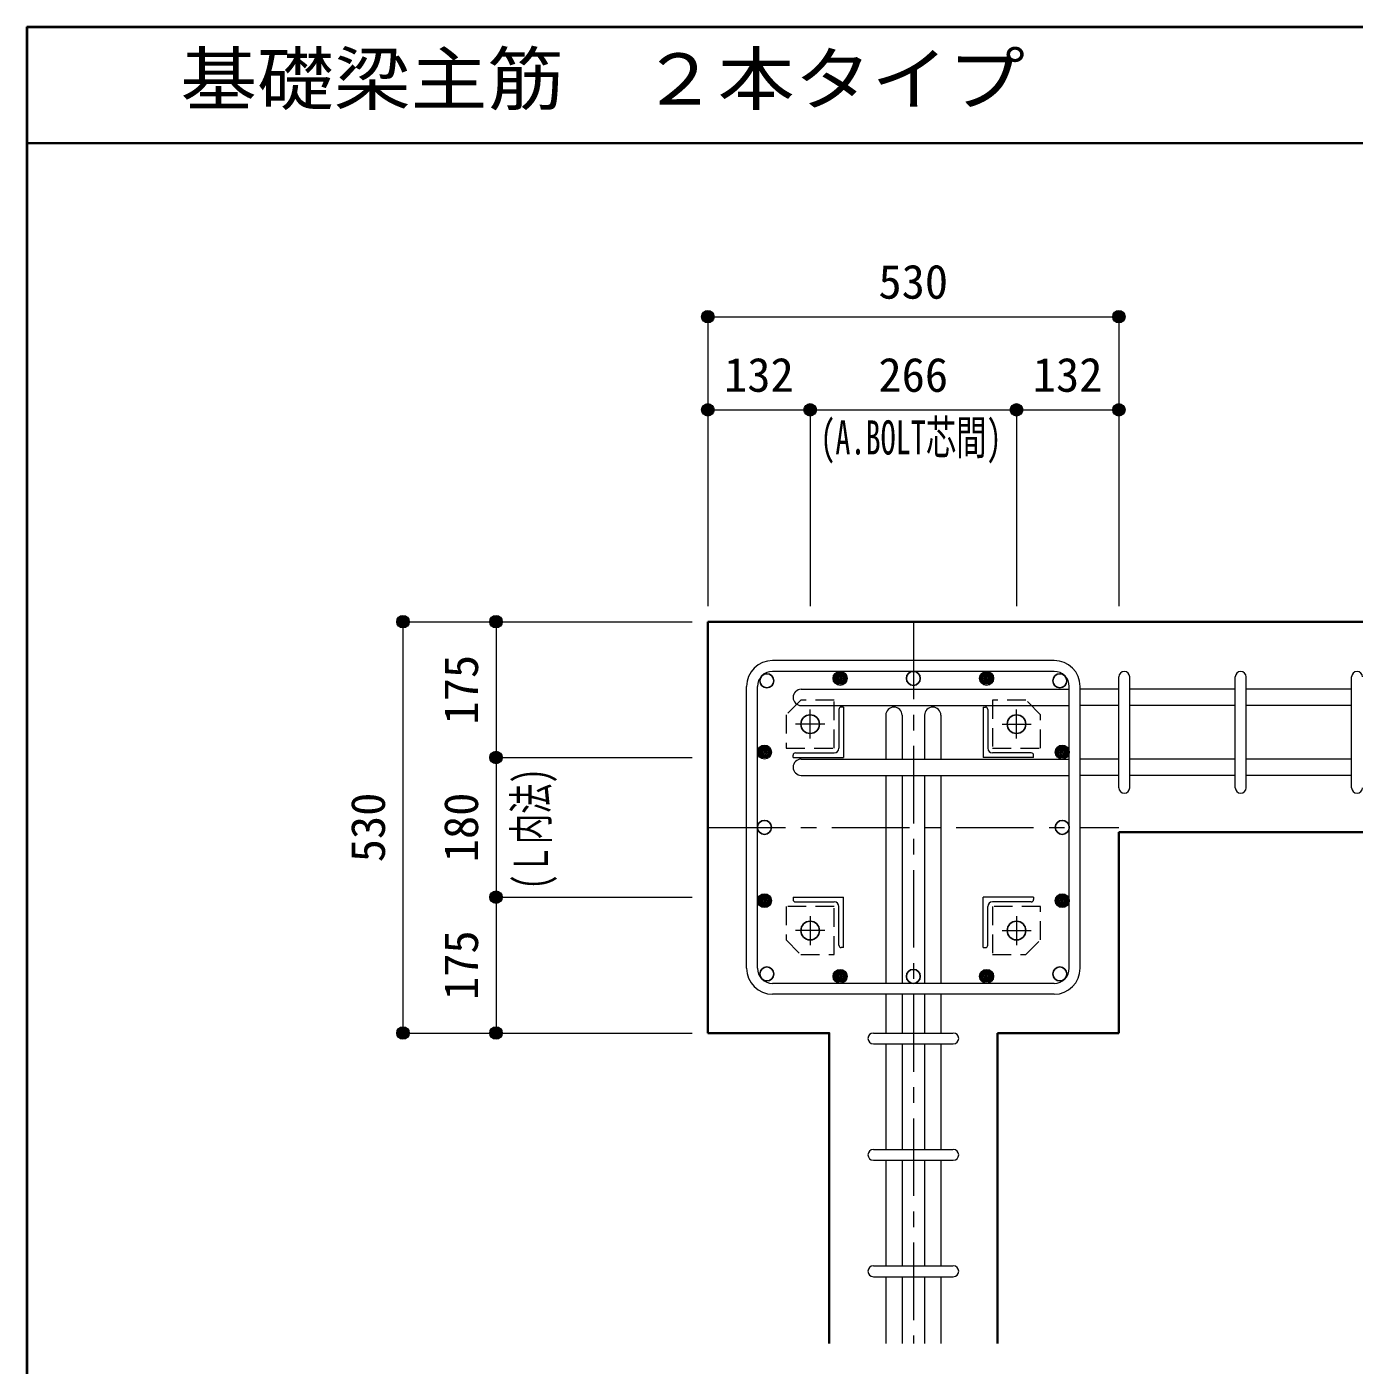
# Model space of a CAD drawing. Units: millimetres at full size, sheet at 1:20. Extents: x -3982 to 3969, y -2797 to 2801.
# Drawn here: x -3982 to -2270, y 1076 to 2801 of the extents above; entities that cross this region are included whole.
import ezdxf
from ezdxf.enums import TextEntityAlignment as Align

# ---------------------------------------------------------------- set-up
doc = ezdxf.new("R2010")
doc.units = ezdxf.units.MM
doc.header["$LTSCALE"] = 20
doc.header["$PDMODE"] = 32
doc.header["$PDSIZE"] = 12
doc.linetypes.add('CHAIN1', pattern=[8, 5, -1, 1, -1])
doc.linetypes.add('DASHED1', pattern=[1.8, 1.2, -0.6])
for name, color, linetype, lineweight in [('6-1_躯体線', 2, 'Continuous', 35), ('6-2_A.Bolt_', 4, 'Continuous', 9), ('6-3_柱型主筋', 4, 'Continuous', 9), ('6-4_フープ', 7, 'Continuous', 18), ('6-5_梁主筋', 7, 'Continuous', 18), ('6-6_S.T.P.', 7, 'Continuous', 18), ('6-7_文字', 7, 'Continuous', 18), ('6-9', 4, 'DASHED1', 9), ('6-D_寸法', 4, 'Continuous', 9), ('F-0_枠', 6, 'Continuous', 40)]:
    doc.layers.add(name, color=color, linetype=linetype, lineweight=lineweight)
doc.styles.add('ＭＳ ゴシック', font='')
doc.styles.get('ＭＳ ゴシック').set_extended_font_data('MS Gothic')

msp = doc.modelspace()

# ---------------------------------------------------------------- linework, layer by layer
at = {"layer": '6-1_躯体線'}
for p, q in [((-3103.87, 1504.12), (-3103.87, 2034.12)), ((-2173.87, 2034.12), (-3103.87, 2034.12)), ((-2573.87, 1504.12), (-2573.87, 1763.12)), ((-2173.87, 1763.12), (-2573.87, 1763.12)), ((-2573.87, 1504.12), (-2730.37, 1504.12)), ((-2730.37, 1104.12), (-2730.37, 1504.12))]:
    msp.add_line(p, q, dxfattribs=at)
msp.add_lwpolyline([(-2947.37, 1104.12), (-2947.37, 1504.12), (-3103.87, 1504.12)], dxfattribs=at)
at = {"layer": '6-2_A.Bolt_', "linetype": 'CHAIN1'}
for p, q in [((-2971.87, 1883.42), (-2971.87, 1920.92)), ((-2705.87, 1883.42), (-2705.87, 1920.92)), ((-2953.17, 1902.12), (-2990.67, 1902.12)), ((-2724.57, 1902.12), (-2687.07, 1902.12)), ((-2971.87, 1654.82), (-2971.87, 1617.32)), ((-2705.87, 1654.82), (-2705.87, 1617.32)), ((-2953.17, 1636.12), (-2990.67, 1636.12)), ((-2724.57, 1636.12), (-2687.07, 1636.12))]:
    msp.add_line(p, q, dxfattribs=at)
at = {"layer": '6-2_A.Bolt_'}
for p, q in [((-2934.87, 1921.12), (-2934.87, 1871.12)), ((-2928.87, 1924.12), (-2931.87, 1924.12)), ((-2928.87, 1924.12), (-2928.87, 1859.12)), ((-2748.87, 1924.12), (-2745.87, 1924.12)), ((-2748.87, 1924.12), (-2748.87, 1859.12)), ((-2742.87, 1921.12), (-2742.87, 1871.12)), ((-2990.87, 1865.12), (-2940.87, 1865.12)), ((-2686.87, 1865.12), (-2736.87, 1865.12)), ((-2993.87, 1859.12), (-2993.87, 1862.12)), ((-2993.87, 1859.12), (-2928.87, 1859.12)), ((-2683.87, 1859.12), (-2748.87, 1859.12)), ((-2683.87, 1859.12), (-2683.87, 1862.12)), ((-2993.87, 1679.12), (-2928.87, 1679.12)), ((-2993.87, 1679.12), (-2993.87, 1676.12)), ((-2990.87, 1673.12), (-2940.87, 1673.12)), ((-2928.87, 1614.12), (-2928.87, 1679.12)), ((-2748.87, 1614.12), (-2748.87, 1679.12)), ((-2683.87, 1679.12), (-2748.87, 1679.12)), ((-2686.87, 1673.12), (-2736.87, 1673.12)), ((-2683.87, 1679.12), (-2683.87, 1676.12)), ((-2934.87, 1617.12), (-2934.87, 1667.12)), ((-2742.87, 1617.12), (-2742.87, 1667.12)), ((-2928.87, 1614.12), (-2931.87, 1614.12)), ((-2748.87, 1614.12), (-2745.87, 1614.12))]:
    msp.add_line(p, q, dxfattribs=at)
at = {"layer": '6-2_A.Bolt_', "color": 3, "lineweight": 25}
for centre in [(-2971.87, 1902.12), (-2705.87, 1902.12), (-2971.87, 1636.12), (-2705.87, 1636.12)]:
    msp.add_circle(centre, 12, dxfattribs=at)
at = {"layer": '6-2_A.Bolt_'}
for centre, radius, start, end in [((-2931.87, 1921.12), 3, 90, 180), ((-2745.87, 1921.12), 3, 0, 90), ((-2990.87, 1862.12), 3, 90, 180), ((-2940.87, 1871.12), 6, 270, 0), ((-2736.87, 1871.12), 6, 180, 270), ((-2686.87, 1862.12), 3, 0, 90), ((-2990.87, 1676.12), 3, 180, 270), ((-2940.87, 1667.12), 6, 0, 90), ((-2736.87, 1667.12), 6, 90, 180), ((-2686.87, 1676.12), 3, 270, 0), ((-2931.87, 1617.12), 3, 180, 270), ((-2745.87, 1617.12), 3, 270, 0)]:
    msp.add_arc(centre, radius, start, end, dxfattribs=at)
at = {"layer": '6-3_柱型主筋', "color": 3, "lineweight": 25}
for centre in [(-3027.79, 1958.05), (-2838.87, 1961.12), (-2649.94, 1958.05), (-3030.87, 1769.12), (-2646.87, 1769.12), (-3027.79, 1580.2), (-2649.94, 1580.2), (-2838.87, 1577.12)]:
    msp.add_circle(centre, 9, dxfattribs=at)
at = {"layer": '6-3_柱型主筋'}
for centre, radius in [((-2933.33, 1961.12), 9), ((-2933.33, 1961.12), 7.6), ((-2933.33, 1961.12), 6.2), ((-2744.4, 1961.12), 9), ((-2744.4, 1961.12), 7.6), ((-2744.4, 1961.12), 6.2), ((-2933.33, 1961.12), 4.8), ((-2933.33, 1961.12), 3.4), ((-2933.33, 1961.12), 2), ((-2933.33, 1961.12), 0.6), ((-2744.4, 1961.12), 4.8), ((-2744.4, 1961.12), 3.4), ((-2744.4, 1961.12), 2), ((-2744.4, 1961.12), 0.6), ((-3030.87, 1866.12), 9), ((-3030.87, 1866.12), 7.6), ((-3030.87, 1866.12), 6.2), ((-3030.87, 1866.12), 4.8), ((-3030.87, 1866.12), 3.4), ((-3030.87, 1866.12), 2), ((-3030.87, 1866.12), 0.6), ((-2646.87, 1866.12), 9), ((-2646.87, 1866.12), 7.6), ((-2646.87, 1866.12), 6.2), ((-2646.87, 1866.12), 4.8), ((-2646.87, 1866.12), 3.4), ((-2646.87, 1866.12), 2), ((-2646.87, 1866.12), 0.6), ((-3030.87, 1674.66), 9), ((-3030.87, 1674.66), 7.6), ((-3030.87, 1674.66), 6.2), ((-3030.87, 1674.66), 4.8), ((-3030.87, 1674.66), 3.4), ((-3030.87, 1674.66), 2), ((-3030.87, 1674.66), 0.6), ((-2646.87, 1674.66), 9), ((-2646.87, 1674.66), 7.6), ((-2646.87, 1674.66), 6.2), ((-2646.87, 1674.66), 4.8), ((-2646.87, 1674.66), 3.4), ((-2646.87, 1674.66), 2), ((-2646.87, 1674.66), 0.6), ((-2933.33, 1577.12), 9), ((-2933.33, 1577.12), 7.6), ((-2933.33, 1577.12), 6.2), ((-2933.33, 1577.12), 4.8), ((-2933.33, 1577.12), 3.4), ((-2933.33, 1577.12), 2), ((-2933.33, 1577.12), 0.6), ((-2744.4, 1577.12), 9), ((-2744.4, 1577.12), 7.6), ((-2744.4, 1577.12), 6.2), ((-2744.4, 1577.12), 4.8), ((-2744.4, 1577.12), 3.4), ((-2744.4, 1577.12), 2), ((-2744.4, 1577.12), 0.6)]:
    msp.add_circle(centre, radius, dxfattribs=at)
at = {"layer": '6-4_フープ'}
for p, q in [((-2657.37, 1984.12), (-3020.37, 1984.12)), ((-2657.37, 1970.12), (-3020.37, 1970.12)), ((-3053.87, 1587.62), (-3053.87, 1950.62)), ((-3039.87, 1587.62), (-3039.87, 1950.62)), ((-2637.87, 1587.62), (-2637.87, 1950.62)), ((-2623.87, 1587.62), (-2623.87, 1950.62)), ((-2657.37, 1568.12), (-3020.37, 1568.12)), ((-2657.37, 1554.12), (-3020.37, 1554.12))]:
    msp.add_line(p, q, dxfattribs=at)
for centre, radius, start, end in [((-3020.37, 1950.62), 33.5, 90, 180), ((-2657.37, 1950.62), 33.5, 0, 90), ((-3020.37, 1950.62), 19.5, 90, 180), ((-2657.37, 1950.62), 19.5, 0, 90), ((-3020.37, 1587.62), 33.5, 180, 270), ((-3020.37, 1587.62), 19.5, 180, 270), ((-2657.37, 1587.62), 19.5, 270, 0), ((-2657.37, 1587.62), 33.5, 270, 0)]:
    msp.add_arc(centre, radius, start, end, dxfattribs=at)
at = {"layer": '6-5_梁主筋'}
for p, q in [((-2983.37, 1947.05), (-2637.87, 1947.05)), ((-2573.87, 1947.05), (-2623.87, 1947.05)), ((-2423.87, 1947.05), (-2559.87, 1947.05)), ((-2273.87, 1947.05), (-2409.87, 1947.05)), ((-2983.37, 1926.05), (-2637.87, 1926.05)), ((-2573.87, 1926.05), (-2623.87, 1926.05)), ((-2423.87, 1926.05), (-2559.87, 1926.05)), ((-2273.87, 1926.05), (-2409.87, 1926.05)), ((-2874.37, 1913.62), (-2874.37, 1857.12)), ((-2853.37, 1913.62), (-2853.37, 1857.12)), ((-2824.37, 1913.62), (-2824.37, 1857.12)), ((-2803.37, 1913.62), (-2803.37, 1857.12)), ((-2983.37, 1857.12), (-2637.87, 1857.12)), ((-2573.87, 1857.12), (-2623.87, 1857.12)), ((-2423.87, 1857.12), (-2559.87, 1857.12)), ((-2273.87, 1857.12), (-2409.87, 1857.12)), ((-2983.37, 1836.12), (-2637.87, 1836.12)), ((-2874.37, 1836.12), (-2874.37, 1568.12)), ((-2853.37, 1836.12), (-2853.37, 1568.12)), ((-2824.37, 1836.12), (-2824.37, 1568.12)), ((-2803.37, 1836.12), (-2803.37, 1568.12)), ((-2573.87, 1836.12), (-2623.87, 1836.12)), ((-2423.87, 1836.12), (-2559.87, 1836.12)), ((-2273.87, 1836.12), (-2409.87, 1836.12)), ((-2874.37, 1554.12), (-2874.37, 1504.12)), ((-2853.37, 1554.12), (-2853.37, 1504.12)), ((-2824.37, 1554.12), (-2824.37, 1504.12)), ((-2803.37, 1554.12), (-2803.37, 1504.12)), ((-2874.37, 1490.12), (-2874.37, 1354.12)), ((-2853.37, 1490.12), (-2853.37, 1354.12)), ((-2824.37, 1490.12), (-2824.37, 1354.12)), ((-2803.37, 1490.12), (-2803.37, 1354.12)), ((-2874.37, 1340.12), (-2874.37, 1204.12)), ((-2853.37, 1340.12), (-2853.37, 1204.12)), ((-2824.37, 1340.12), (-2824.37, 1204.12)), ((-2803.37, 1340.12), (-2803.37, 1204.12)), ((-2874.37, 1190.12), (-2874.37, 1104.12)), ((-2853.37, 1190.12), (-2853.37, 1104.12)), ((-2824.37, 1190.12), (-2824.37, 1104.12)), ((-2803.37, 1190.12), (-2803.37, 1104.12))]:
    msp.add_line(p, q, dxfattribs=at)
for centre, start, end in [((-2983.37, 1936.55), 90, 180), ((-2983.37, 1936.55), 180, 270), ((-2863.87, 1913.62), 90, 180), ((-2863.87, 1913.62), 0, 90), ((-2813.87, 1913.62), 90, 180), ((-2813.87, 1913.62), 0, 90), ((-2983.37, 1846.62), 90, 180), ((-2983.37, 1846.62), 180, 270)]:
    msp.add_arc(centre, 10.5, start, end, dxfattribs=at)
at = {"layer": '6-6_S.T.P.'}
for p, q in [((-2573.87, 1820.12), (-2573.87, 1963.05)), ((-2573.87, 1820.12), (-2573.87, 1962.66)), ((-2573.87, 1820.12), (-2573.87, 1962.66)), ((-2573.87, 1820.12), (-2573.87, 1962.66)), ((-2559.87, 1820.12), (-2559.87, 1963.05)), ((-2559.87, 1820.12), (-2559.87, 1962.66)), ((-2559.87, 1820.12), (-2559.87, 1962.66)), ((-2559.87, 1820.12), (-2559.87, 1962.66)), ((-2423.87, 1820.12), (-2423.87, 1963.05)), ((-2409.87, 1820.12), (-2409.87, 1963.05)), ((-2273.87, 1820.12), (-2273.87, 1963.05)), ((-2890.37, 1504.12), (-2787.76, 1504.12)), ((-2890.37, 1490.12), (-2787.76, 1490.12)), ((-2890.37, 1354.12), (-2787.76, 1354.12)), ((-2890.37, 1340.12), (-2787.76, 1340.12)), ((-2890.37, 1204.12), (-2787.76, 1204.12)), ((-2890.37, 1190.12), (-2787.76, 1190.12))]:
    msp.add_line(p, q, dxfattribs=at)
for centre, start, end in [((-2566.87, 1963.05), 0, 180), ((-2566.87, 1963.05), 0, 180), ((-2566.87, 1963.05), 0, 180), ((-2566.87, 1963.05), 0, 180), ((-2416.87, 1963.05), 0, 180), ((-2266.87, 1963.05), 0, 180), ((-2566.87, 1820.12), 180, 0), ((-2566.87, 1820.12), 180, 0), ((-2566.87, 1820.12), 180, 0), ((-2566.87, 1820.12), 180, 0), ((-2416.87, 1820.12), 180, 0), ((-2266.87, 1820.12), 180, 0), ((-2890.37, 1497.12), 90, 270), ((-2890.37, 1497.12), 90, 270), ((-2890.37, 1497.12), 90, 270), ((-2890.37, 1497.12), 90, 270), ((-2787.37, 1497.12), 270, 90), ((-2787.37, 1497.12), 270, 90), ((-2787.37, 1497.12), 270, 90), ((-2787.37, 1497.12), 270, 90), ((-2890.37, 1347.12), 90, 270), ((-2787.37, 1347.12), 270, 90), ((-2890.37, 1197.12), 90, 270), ((-2787.37, 1197.12), 270, 90)]:
    msp.add_arc(centre, 7, start, end, dxfattribs=at)
at = {"layer": '6-9'}
for points in [[(-2940.87, 1933.12), (-2983.87, 1933.12), (-3002.87, 1914.12), (-3002.87, 1871.12), (-2940.87, 1871.12)], [(-2674.87, 1871.12), (-2674.87, 1914.12), (-2693.87, 1933.12), (-2736.87, 1933.12), (-2736.87, 1871.12)], [(-3002.87, 1667.12), (-3002.87, 1624.12), (-2983.87, 1605.12), (-2940.87, 1605.12), (-2940.87, 1667.12)], [(-2736.87, 1605.12), (-2693.87, 1605.12), (-2674.87, 1624.12), (-2674.87, 1667.12), (-2736.87, 1667.12)]]:
    msp.add_lwpolyline(points, close=True, dxfattribs=at)
at = {"layer": '6-D_寸法'}
for p, q in [((-3103.87, 2427.15), (-2573.87, 2427.15)), ((-2573.87, 2427.15), (-2573.87, 2307.15)), ((-3103.87, 2307.15), (-2971.87, 2307.15)), ((-2971.87, 2307.15), (-2971.87, 2054.12)), ((-2971.87, 2307.15), (-2705.87, 2307.15)), ((-2705.87, 2307.15), (-2705.87, 2054.12)), ((-2705.87, 2307.15), (-2573.87, 2307.15)), ((-2573.87, 2307.15), (-2573.87, 2054.12)), ((-3496.89, 2034.12), (-3376.89, 2034.12)), ((-3496.89, 2034.12), (-3496.89, 1504.12)), ((-3376.89, 2034.12), (-3123.87, 2034.12)), ((-3376.89, 2034.12), (-3376.89, 1859.12)), ((-3376.89, 1859.12), (-3123.87, 1859.12)), ((-3376.89, 1859.12), (-3376.89, 1679.12)), ((-3376.89, 1679.12), (-3123.87, 1679.12)), ((-3376.89, 1679.12), (-3376.89, 1504.12))]:
    msp.add_line(p, q, dxfattribs=at)
at = {"layer": '6-D_寸法', "linetype": 'CHAIN1'}
for p, q in [((-2838.87, 2034.12), (-2838.87, 1104.12)), ((-3103.87, 1769.12), (-2573.87, 1769.12))]:
    msp.add_line(p, q, dxfattribs=at)
at = {"layer": '6-D_寸法'}
for points in [[(-3103.87, 2427.15), (-3103.87, 2307.15), (-3103.87, 2054.12)], [(-3496.89, 1504.12), (-3376.89, 1504.12), (-3123.87, 1504.12)]]:
    msp.add_lwpolyline(points, dxfattribs=at)
for centre, radius in [((-3103.87, 2427.15), 8), ((-3103.87, 2427.15), 7.2), ((-3103.87, 2427.15), 6.4), ((-3103.87, 2427.15), 5.6), ((-3103.87, 2427.15), 4.8), ((-2573.87, 2427.15), 8), ((-2573.87, 2427.15), 7.2), ((-2573.87, 2427.15), 6.4), ((-2573.87, 2427.15), 5.6), ((-2573.87, 2427.15), 4.8), ((-3103.87, 2427.15), 4), ((-3103.87, 2427.15), 3.2), ((-3103.87, 2427.15), 2.4), ((-3103.87, 2427.15), 1.6), ((-3103.87, 2427.15), 0.8), ((-2573.87, 2427.15), 4), ((-2573.87, 2427.15), 3.2), ((-2573.87, 2427.15), 2.4), ((-2573.87, 2427.15), 1.6), ((-2573.87, 2427.15), 0.8), ((-3103.87, 2307.15), 8), ((-3103.87, 2307.15), 7.2), ((-3103.87, 2307.15), 6.4), ((-3103.87, 2307.15), 5.6), ((-3103.87, 2307.15), 4.8), ((-2971.87, 2307.15), 8), ((-2971.87, 2307.15), 7.2), ((-2971.87, 2307.15), 6.4), ((-2971.87, 2307.15), 5.6), ((-2971.87, 2307.15), 4.8), ((-2705.87, 2307.15), 8), ((-2705.87, 2307.15), 7.2), ((-2705.87, 2307.15), 6.4), ((-2705.87, 2307.15), 5.6), ((-2705.87, 2307.15), 4.8), ((-2573.87, 2307.15), 8), ((-2573.87, 2307.15), 7.2), ((-2573.87, 2307.15), 6.4), ((-2573.87, 2307.15), 5.6), ((-2573.87, 2307.15), 4.8), ((-3103.87, 2307.15), 4), ((-3103.87, 2307.15), 3.2), ((-3103.87, 2307.15), 2.4), ((-3103.87, 2307.15), 1.6), ((-3103.87, 2307.15), 0.8), ((-2971.87, 2307.15), 4), ((-2971.87, 2307.15), 3.2), ((-2971.87, 2307.15), 2.4), ((-2971.87, 2307.15), 1.6), ((-2971.87, 2307.15), 0.8), ((-2705.87, 2307.15), 4), ((-2705.87, 2307.15), 3.2), ((-2705.87, 2307.15), 2.4), ((-2705.87, 2307.15), 1.6), ((-2705.87, 2307.15), 0.8), ((-2573.87, 2307.15), 4), ((-2573.87, 2307.15), 3.2), ((-2573.87, 2307.15), 2.4), ((-2573.87, 2307.15), 1.6), ((-2573.87, 2307.15), 0.8), ((-3496.89, 2034.12), 8), ((-3496.89, 2034.12), 7.2), ((-3496.89, 2034.12), 6.4), ((-3496.89, 2034.12), 5.6), ((-3496.89, 2034.12), 4.8), ((-3496.89, 2034.12), 4), ((-3496.89, 2034.12), 3.2), ((-3496.89, 2034.12), 2.4), ((-3496.89, 2034.12), 1.6), ((-3376.89, 2034.12), 8), ((-3376.89, 2034.12), 7.2), ((-3376.89, 2034.12), 6.4), ((-3376.89, 2034.12), 5.6), ((-3376.89, 2034.12), 4.8), ((-3376.89, 2034.12), 4), ((-3376.89, 2034.12), 3.2), ((-3376.89, 2034.12), 2.4), ((-3376.89, 2034.12), 1.6), ((-3496.89, 2034.12), 0.8), ((-3376.89, 2034.12), 0.8), ((-3376.89, 1859.12), 8), ((-3376.89, 1859.12), 7.2), ((-3376.89, 1859.12), 6.4), ((-3376.89, 1859.12), 5.6), ((-3376.89, 1859.12), 4.8), ((-3376.89, 1859.12), 4), ((-3376.89, 1859.12), 3.2), ((-3376.89, 1859.12), 2.4), ((-3376.89, 1859.12), 1.6), ((-3376.89, 1859.12), 0.8), ((-3376.89, 1679.12), 8), ((-3376.89, 1679.12), 7.2), ((-3376.89, 1679.12), 6.4), ((-3376.89, 1679.12), 5.6), ((-3376.89, 1679.12), 4.8), ((-3376.89, 1679.12), 4), ((-3376.89, 1679.12), 3.2), ((-3376.89, 1679.12), 2.4), ((-3376.89, 1679.12), 1.6), ((-3376.89, 1679.12), 0.8), ((-3496.89, 1504.12), 8), ((-3496.89, 1504.12), 7.2), ((-3496.89, 1504.12), 6.4), ((-3496.89, 1504.12), 5.6), ((-3496.89, 1504.12), 4.8), ((-3496.89, 1504.12), 4), ((-3496.89, 1504.12), 3.2), ((-3496.89, 1504.12), 2.4), ((-3496.89, 1504.12), 1.6), ((-3496.89, 1504.12), 0.8), ((-3376.89, 1504.12), 8), ((-3376.89, 1504.12), 7.2), ((-3376.89, 1504.12), 6.4), ((-3376.89, 1504.12), 5.6), ((-3376.89, 1504.12), 4.8), ((-3376.89, 1504.12), 4), ((-3376.89, 1504.12), 3.2), ((-3376.89, 1504.12), 2.4), ((-3376.89, 1504.12), 1.6), ((-3376.89, 1504.12), 0.8)]:
    msp.add_circle(centre, radius, dxfattribs=at)
at = {"layer": '6-D_寸法', "color": 7}
for p in [(-3103.87, 2427.15), (-2573.87, 2427.15), (-3103.87, 2307.15), (-2971.87, 2307.15), (-2705.87, 2307.15), (-2573.87, 2307.15), (-3496.89, 2034.12), (-3376.89, 2034.12), (-3376.89, 1859.12), (-3376.89, 1679.12), (-3496.89, 1504.12), (-3376.89, 1504.12)]:
    msp.add_point(p, dxfattribs=at)
at = {"layer": 'F-0_枠'}
for q in [(3969.4, 2800.77), (-3981.92, -2796.83)]:
    msp.add_line((-3981.92, 2800.77), q, dxfattribs=at)
at = {"layer": 'F-0_枠', "color": 2, "lineweight": 35}
msp.add_line((-3981.92, 2650.77), (2482.4, 2650.77), dxfattribs=at)

# ---------------------------------------------------------------- texts
at = {"layer": '6-7_文字', "color": 2, "style": 'ＭＳ ゴシック', "width": 1.1}
msp.add_text('\u3000\u3000基礎梁主筋\u3000２本タイプ', height=65.98, dxfattribs=at).set_placement((-3981.92, 2680.77), align=Align.BOTTOM_LEFT)
at = {"layer": '6-D_寸法', "style": 'ＭＳ ゴシック'}
for s, p in [('530', (-2883.87, 2437.15)), ('132', (-3082.87, 2317.15)), ('266', (-2883.87, 2317.15)), ('132', (-2684.87, 2317.15))]:
    msp.add_text(s, height=43.99, dxfattribs=at).set_placement(p, align=Align.BOTTOM_LEFT)
at = {"layer": '6-D_寸法', "style": 'ＭＳ ゴシック', "width": 0.65}
msp.add_text('(A.BOLT芯間)', height=43.99, dxfattribs=at).set_placement((-2958.87, 2236.42), align=Align.BOTTOM_LEFT)
at = {"layer": '6-D_寸法', "style": 'ＭＳ ゴシック'}
for s, p in [('175', (-3386.89, 1901.62)), ('530', (-3506.89, 1724.12)), ('180', (-3386.89, 1724.12)), ('175', (-3386.89, 1546.62))]:
    msp.add_text(s, height=43.99, rotation=90, dxfattribs=at).set_placement(p, align=Align.BOTTOM_LEFT)
at = {"layer": '6-D_寸法', "style": 'ＭＳ ゴシック', "width": 0.65}
msp.add_text('(Ｌ内法)', height=43.99, rotation=90, dxfattribs=at).set_placement((-3296.68, 1689.12), align=Align.BOTTOM_LEFT)

doc.saveas('drawing.dxf')
